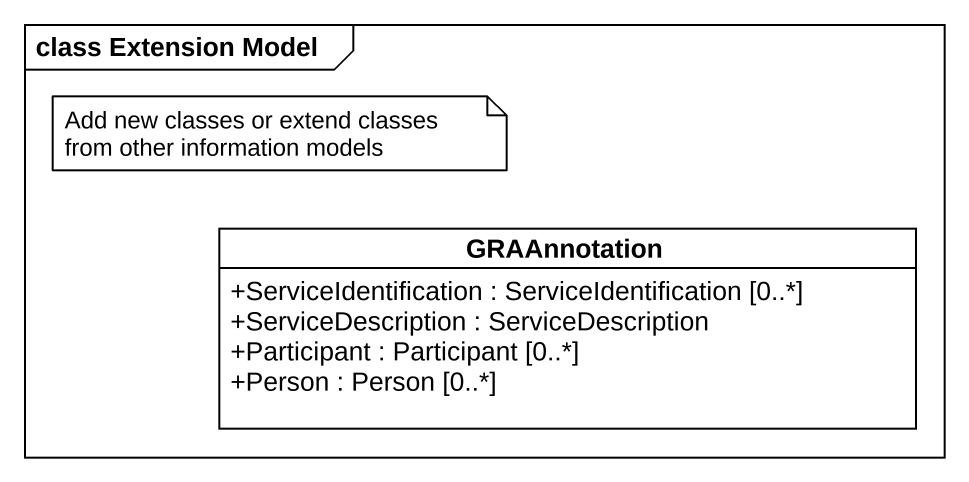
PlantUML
@startuml
mainframe class Extension Model
hide circle
hide empty members
skinparam classAttributeIconSize 0
class GRAAnnotation {
  +ServiceIdentification : ServiceIdentification [0..*]
  +ServiceDescription : ServiceDescription
  +Participant : Participant [0..*]
  +Person : Person [0..*]
}
note as N1
  Add new classes or extend classes from other information models
end note
@enduml
